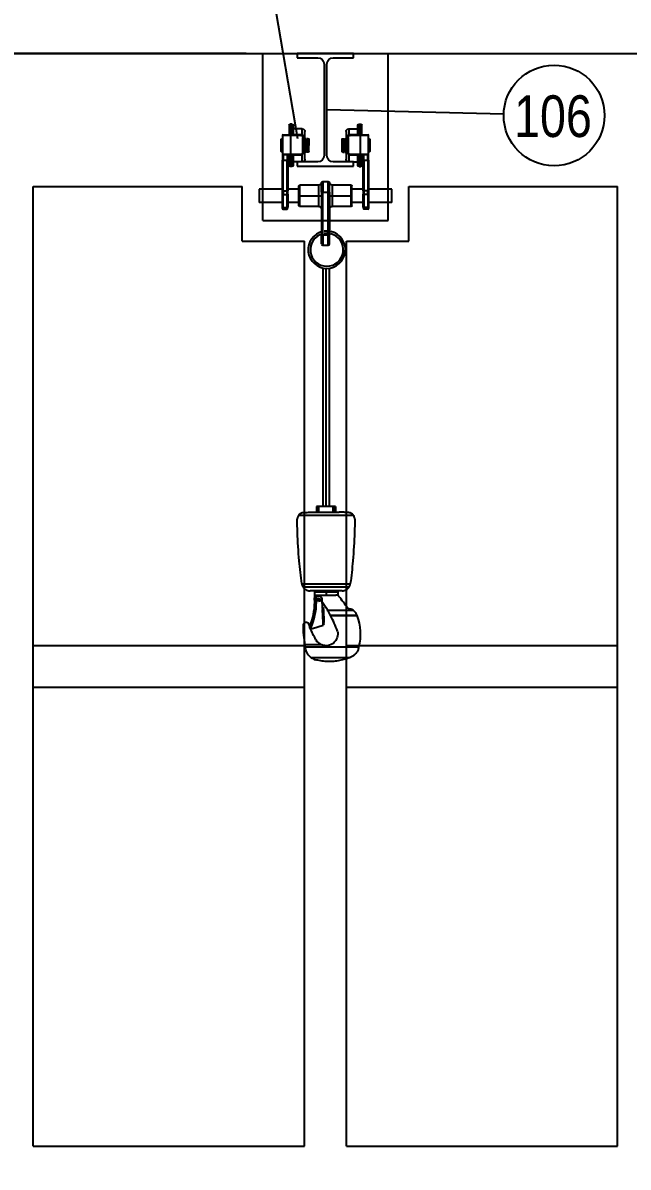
# Model space of a CAD drawing. Header units: feet. Extents: x 0 to 285115, y 0 to 9111421.
# Drawn here: x 285103.593 to 285105.043, y 9111361.059 to 9111363.802 of the extents above; entities that cross this region are included whole.
import ezdxf
from ezdxf import colors
from ezdxf.entities.mleader import LeaderData, LeaderLine
from ezdxf.enums import TextEntityAlignment as Align
from ezdxf.math import Vec2, Vec3

# ---------------------------------------------------------------- set-up
doc = ezdxf.new("R2010")
doc.units = ezdxf.units.FT
doc.header["$MEASUREMENT"] = 0
doc.layers.get('0').update_dxf_attribs({"linetype": 'CONTINUOUS'})
doc.layers.get('DEFPOINTS').update_dxf_attribs({"linetype": 'CONTINUOUS'})
for name, color, linetype in [('02', 7, 'CONTINUOUS'), ('H-SA-DIM', 1, 'CONTINUOUS'), ('H-SA-ESTRUTURA (CORTE)', 5, 'CONTINUOUS'), ('H-SA-TEXTO', 2, 'CONTINUOUS'), ('INDIC', 2, 'CONTINUOUS'), ('Left View-EGC-Monovias', 1, 'CONTINUOUS')]:
    doc.layers.add(name, color=color, linetype=linetype)
doc.styles.add('EGC_Arial_2.0mm', font='arial.ttf', dxfattribs={"width": 0.8, "height": 2})
doc.styles.get("Standard").update_dxf_attribs({"font": 'arial.ttf'})
doc.dimstyles.new('Copy of EGC_2.0mm', dxfattribs={"dimtxt": 0.1, "dimasz": 0.04, "dimexe": 0.04, "dimexo": 0.04, "dimgap": 0.04, "dimtad": 1, "dimzin": 1, "dimdsep": 46, "dimtxsty": 'Standard', "dimblk": 'ARCHTICK', "dimcen": 0, "dimclrd": 1, "dimclre": 1, "dimclrt": 2, "dimazin": 0, "dimtfac": 1, "dimtix": 1, "dimtmove": 1, "dimatfit": 3, "dimldrblk": 'NONE', "dimfxl": 0.002, "dimtolj": 1, "dimtzin": 0, "dimlwd": -1, "dimarcsym": 0})

# ---------------------------------------------------------------- blocks, each defined once
blk = doc.blocks.new('_ArchTick')
at = {"color": 0, "linetype": 'ByBlock', "const_width": 0.15}
blk.add_lwpolyline([(-0.5, -0.5), (0.5, 0.5)], dxfattribs=at)
blk = doc.blocks.new('*D1175')
at = {"layer": 'DEFPOINTS', "color": 0, "transparency": 16777216}
for p in [(285103.2244, 9111363.7282), (285104.1676, 9111363.7282), (285103.4176, 9111357.7093)]:
    blk.add_point(p, dxfattribs=at)
at = {"layer": 'H-SA-DIM', "color": 1, "lineweight": -2, "transparency": 16777216}
for p, q in [((285104.1276, 9111363.7282), (285103.1844, 9111363.7282)), ((285103.3776, 9111357.7093), (285103.1844, 9111357.7093))]:
    blk.add_line(p, q, dxfattribs=at)
at = {"layer": 'H-SA-DIM', "color": 1, "transparency": 16777216}
blk.add_line((285103.2244, 9111357.7093), (285103.2244, 9111363.7282), dxfattribs=at)
at = {"layer": 'H-SA-DIM', "color": 1, "transparency": 16777216, "xscale": 0.04, "yscale": 0.04, "zscale": 0.04}
for p, rotation in [((285103.2244, 9111363.7282), 90), ((285103.2244, 9111357.7093), 270)]:
    blk.add_blockref('_ArchTick', p, dxfattribs=dict(at, rotation=rotation))
at = {"layer": 'H-SA-DIM', "color": 2, "transparency": 16777216, "insert": (285103.1333, 9111360.7188), "char_height": 0.1, "attachment_point": 5, "rotation": 90}
blk.add_mtext('\\A1;6.00', dxfattribs=at)
blk = doc.blocks.new('_None')
blk = doc.blocks.new('*U1245')
at = {"layer": 'Left View-EGC-Monovias', "color": 0, "linetype": 'ByBlock', "lineweight": -2}
for p, q in [((0, 66530.8, 864900), (0, 66665.8, 864900)), ((0, 66665.8, 864900), (0, 66665.8, 864889.8)), ((0, 66665.8, 864889.8), (0, 66616.6, 864889.8)), ((0, 66616.6, 864640.2), (0, 66665.8, 864640.2)), ((0, 66665.8, 864640.2), (0, 66665.8, 864630)), ((0, 66665.8, 864630), (0, 66530.8, 864630)), ((0, 66601.6, 864874.8), (0, 66601.6, 864655.2)), ((0, 66595, 864655.2), (0, 66595, 864874.8)), ((0, 66580, 864889.8), (0, 66530.8, 864889.8)), ((0, 66530.8, 864640.2), (0, 66580, 864640.2)), ((0, 66530.8, 864889.8), (0, 66530.8, 864900)), ((0, 66530.8, 864630), (0, 66530.8, 864640.2))]:
    blk.add_line(p, q, dxfattribs=at)
at = {"layer": 'Left View-EGC-Monovias', "color": 0, "linetype": 'ByBlock', "lineweight": -2, "extrusion": (1, 0, 0)}
for centre, start, end in [((66616.6, 864874.8), 90, 180), ((66616.6, 864655.2), 180, 270), ((66580, 864874.8), 0, 90), ((66580, 864655.2), 270, 0)]:
    blk.add_arc(centre, 15, start, end, dxfattribs=at)

msp = doc.modelspace()

# ---------------------------------------------------------------- linework, layer by layer
at = {"layer": '02', "color": 1}
for p, q in [((285104.1676, 9111363.3282), (285104.1676, 9111363.7282)), ((285104.4676, 9111363.3282), (285104.4676, 9111363.7282)), ((285103.6176, 9111363.4093), (285104.1176, 9111363.4093)), ((285103.6176, 9111362.3093), (285103.6176, 9111363.4093)), ((285104.1176, 9111363.2782), (285104.1176, 9111363.4093)), ((285104.5176, 9111363.2782), (285104.5176, 9111363.4093)), ((285104.5176, 9111363.4093), (285105.0176, 9111363.4093)), ((285105.0176, 9111362.3093), (285105.0176, 9111363.4093)), ((285104.1676, 9111363.3282), (285104.4676, 9111363.3282)), ((285104.1176, 9111363.2782), (285104.2676, 9111363.2782)), ((285104.2676, 9111361.9093), (285104.2676, 9111363.2782)), ((285104.3676, 9111363.2782), (285104.5176, 9111363.2782)), ((285104.3676, 9111361.9093), (285104.3676, 9111363.2782)), ((285103.6176, 9111361.1093), (285103.6176, 9111362.6093)), ((285104.2676, 9111361.1093), (285104.2676, 9111362.6093)), ((285104.2676, 9111361.1093), (285104.2676, 9111362.6093)), ((285104.3676, 9111361.1093), (285104.3676, 9111362.6093)), ((285104.3676, 9111361.1093), (285104.3676, 9111362.6093)), ((285105.0176, 9111361.1093), (285105.0176, 9111362.6093)), ((285103.6176, 9111362.3093), (285104.2676, 9111362.3093)), ((285103.6176, 9111362.3093), (285104.2676, 9111362.3093)), ((285104.3676, 9111362.3093), (285105.0176, 9111362.3093)), ((285104.3676, 9111362.3093), (285105.0176, 9111362.3093)), ((285103.6176, 9111362.2093), (285104.2676, 9111362.2093)), ((285103.6176, 9111361.1093), (285103.6176, 9111362.2093)), ((285104.3676, 9111362.2093), (285105.0176, 9111362.2093)), ((285105.0176, 9111361.1093), (285105.0176, 9111362.2093)), ((285103.6176, 9111361.1093), (285104.2676, 9111361.1093)), ((285103.6176, 9111361.1093), (285104.2676, 9111361.1093)), ((285104.3676, 9111361.1093), (285105.0176, 9111361.1093)), ((285104.3676, 9111361.1093), (285105.0176, 9111361.1093))]:
    msp.add_line(p, q, dxfattribs=at)
at = {"layer": 'H-SA-ESTRUTURA (CORTE)'}
msp.add_line((285102.5676, 9111363.7282), (285106.0676, 9111363.7282), dxfattribs=at)
at = {"layer": 'INDIC', "color": 1, "linetype": 'Continuous'}
msp.add_line((285104.7445, 9111363.5826), (285104.3209, 9111363.5932), dxfattribs=at)
msp.add_circle((285104.8652, 9111363.5796), 0.1207, dxfattribs=at)
at = {"layer": 'Left View-EGC-Monovias', "extrusion": (2.44929e-16, 1, 0)}
for p, q in [((285104.3954, 9111363.5333), (285104.3954, 9111363.5561)), ((285104.398, 9111363.5587), (285104.398, 9111363.5333)), ((285104.398, 9111363.5587), (285104.4024, 9111363.5587)), ((285104.4024, 9111363.5333), (285104.4024, 9111363.5587)), ((285104.4049, 9111363.5333), (285104.4049, 9111363.5561)), ((285104.2652, 9111363.5269), (285104.2652, 9111363.492)), ((285104.2684, 9111363.5079), (285104.2684, 9111363.541)), ((285104.2703, 9111363.5237), (285104.2684, 9111363.5237)), ((285104.2703, 9111363.5079), (285104.2703, 9111363.5237)), ((285104.2703, 9111363.5222), (285104.2723, 9111363.5222)), ((285104.2723, 9111363.5237), (285104.2723, 9111363.5079)), ((285104.2763, 9111363.5237), (285104.2723, 9111363.5237)), ((285104.2763, 9111363.5079), (285104.2763, 9111363.5237)), ((285104.2779, 9111363.5222), (285104.2779, 9111363.5079)), ((285104.3573, 9111363.5079), (285104.3573, 9111363.5222)), ((285104.3589, 9111363.5237), (285104.3589, 9111363.5079)), ((285104.3589, 9111363.5237), (285104.3629, 9111363.5237)), ((285104.3629, 9111363.5079), (285104.3629, 9111363.5237)), ((285104.3649, 9111363.5222), (285104.3629, 9111363.5222)), ((285104.3649, 9111363.5237), (285104.3649, 9111363.5079)), ((285104.3649, 9111363.5237), (285104.3668, 9111363.5237)), ((285104.3668, 9111363.541), (285104.3668, 9111363.5079)), ((285104.3716, 9111363.5269), (285104.37, 9111363.5269)), ((285104.37, 9111363.492), (285104.37, 9111363.5269)), ((285104.3716, 9111363.5269), (285104.3716, 9111363.492)), ((285104.3732, 9111363.5474), (285104.3732, 9111363.5324)), ((285104.3732, 9111363.5474), (285104.3954, 9111363.5474)), ((285104.3764, 9111363.5333), (285104.3764, 9111363.5317)), ((285104.4018, 9111363.5333), (285104.3764, 9111363.5333)), ((285104.4018, 9111363.5317), (285104.3764, 9111363.5317)), ((285104.4018, 9111363.5333), (285104.4192, 9111363.5333)), ((285104.4018, 9111363.5317), (285104.4018, 9111363.5333)), ((285104.4208, 9111363.5317), (285104.4018, 9111363.5317)), ((285104.4018, 9111363.4872), (285104.4018, 9111363.5317)), ((285104.4208, 9111363.4872), (285104.4208, 9111363.5317)), ((285104.4224, 9111363.5079), (285104.4224, 9111363.5236)), ((285104.2113, 9111363.4945), (285104.2113, 9111363.5079)), ((285104.2128, 9111363.5079), (285104.2113, 9111363.5079)), ((285104.2128, 9111363.5079), (285104.2128, 9111363.4922)), ((285104.2144, 9111363.5079), (285104.2128, 9111363.5079)), ((285104.2652, 9111363.5079), (285104.2684, 9111363.5079)), ((285104.2703, 9111363.5079), (285104.2684, 9111363.5079)), ((285104.2684, 9111363.4747), (285104.2684, 9111363.5079)), ((285104.2703, 9111363.492), (285104.2703, 9111363.5079)), ((285104.2703, 9111363.5079), (285104.2723, 9111363.5079)), ((285104.2723, 9111363.5079), (285104.2723, 9111363.492)), ((285104.2763, 9111363.5079), (285104.2723, 9111363.5079)), ((285104.2763, 9111363.5079), (285104.2779, 9111363.5079)), ((285104.2763, 9111363.492), (285104.2763, 9111363.5079)), ((285104.2779, 9111363.4936), (285104.2779, 9111363.5079)), ((285104.3573, 9111363.4936), (285104.3573, 9111363.5079)), ((285104.3589, 9111363.5079), (285104.3573, 9111363.5079)), ((285104.3589, 9111363.5079), (285104.3589, 9111363.492)), ((285104.3629, 9111363.5079), (285104.3589, 9111363.5079)), ((285104.3629, 9111363.492), (285104.3629, 9111363.5079)), ((285104.3629, 9111363.5079), (285104.3649, 9111363.5079)), ((285104.3649, 9111363.5079), (285104.3649, 9111363.492)), ((285104.3668, 9111363.5079), (285104.3649, 9111363.5079)), ((285104.3668, 9111363.5079), (285104.37, 9111363.5079)), ((285104.3668, 9111363.5079), (285104.3668, 9111363.4747)), ((285104.4224, 9111363.5079), (285104.4208, 9111363.5079)), ((285104.424, 9111363.5079), (285104.4224, 9111363.5079)), ((285104.4224, 9111363.4922), (285104.4224, 9111363.5079)), ((285104.424, 9111363.5212), (285104.424, 9111363.5079)), ((285104.424, 9111363.5079), (285104.424, 9111363.4945)), ((285104.2144, 9111363.4872), (285104.2335, 9111363.4872)), ((285104.2144, 9111363.4872), (285104.2144, 9111363.4729)), ((285104.2144, 9111363.3988), (285104.2144, 9111363.4729)), ((285104.216, 9111363.4729), (285104.2144, 9111363.4729)), ((285104.2335, 9111363.4856), (285104.216, 9111363.4856)), ((285104.216, 9111363.4856), (285104.216, 9111363.4729)), ((285104.216, 9111363.3988), (285104.216, 9111363.4729)), ((285104.216, 9111363.4729), (285104.2255, 9111363.4729)), ((285104.2255, 9111363.4856), (285104.2255, 9111363.4729)), ((285104.2255, 9111363.3988), (285104.2255, 9111363.4729)), ((285104.2271, 9111363.4729), (285104.2255, 9111363.4729)), ((285104.2271, 9111363.4856), (285104.2271, 9111363.4729)), ((285104.2271, 9111363.4729), (285104.2271, 9111363.3988)), ((285104.2303, 9111363.4856), (285104.2303, 9111363.4596)), ((285104.2329, 9111363.4856), (285104.2329, 9111363.4571)), ((285104.2335, 9111363.4872), (285104.2589, 9111363.4872)), ((285104.2335, 9111363.4872), (285104.2335, 9111363.4856)), ((285104.2335, 9111363.4856), (285104.2589, 9111363.4856)), ((285104.2373, 9111363.4571), (285104.2373, 9111363.4856)), ((285104.2398, 9111363.4856), (285104.2398, 9111363.4596)), ((285104.2501, 9111363.4684), (285104.2398, 9111363.4684)), ((285104.2589, 9111363.4856), (285104.2589, 9111363.4872)), ((285104.2621, 9111363.4684), (285104.2621, 9111363.4865)), ((285104.2636, 9111363.492), (285104.2652, 9111363.492)), ((285104.2703, 9111363.492), (285104.2684, 9111363.492)), ((285104.2703, 9111363.4936), (285104.2723, 9111363.4936)), ((285104.2763, 9111363.492), (285104.2723, 9111363.492)), ((285104.3589, 9111363.492), (285104.3629, 9111363.492)), ((285104.3649, 9111363.4936), (285104.3629, 9111363.4936)), ((285104.3649, 9111363.492), (285104.3668, 9111363.492)), ((285104.37, 9111363.492), (285104.3716, 9111363.492)), ((285104.3732, 9111363.4865), (285104.3732, 9111363.4684)), ((285104.3764, 9111363.4872), (285104.3764, 9111363.4856)), ((285104.3764, 9111363.4872), (285104.4018, 9111363.4872)), ((285104.3764, 9111363.4856), (285104.4018, 9111363.4856)), ((285104.3851, 9111363.4684), (285104.3954, 9111363.4684)), ((285104.3954, 9111363.4596), (285104.3954, 9111363.4856)), ((285104.398, 9111363.4856), (285104.398, 9111363.4571)), ((285104.4018, 9111363.4872), (285104.4208, 9111363.4872)), ((285104.4018, 9111363.4856), (285104.4018, 9111363.4872)), ((285104.4192, 9111363.4856), (285104.4018, 9111363.4856)), ((285104.4024, 9111363.4571), (285104.4024, 9111363.4856)), ((285104.4049, 9111363.4596), (285104.4049, 9111363.4856)), ((285104.4081, 9111363.4729), (285104.4081, 9111363.4856)), ((285104.4097, 9111363.4729), (285104.4081, 9111363.4729)), ((285104.4081, 9111363.3988), (285104.4081, 9111363.4729)), ((285104.4097, 9111363.4729), (285104.4097, 9111363.4856)), ((285104.4097, 9111363.4729), (285104.4097, 9111363.3988)), ((285104.4097, 9111363.4729), (285104.4192, 9111363.4729)), ((285104.4192, 9111363.4729), (285104.4192, 9111363.4856)), ((285104.4208, 9111363.4729), (285104.4192, 9111363.4729)), ((285104.4192, 9111363.4729), (285104.4192, 9111363.3988)), ((285104.4208, 9111363.4729), (285104.4208, 9111363.4872)), ((285104.4208, 9111363.4729), (285104.4208, 9111363.3988)), ((285104.2373, 9111363.4571), (285104.2329, 9111363.4571)), ((285104.398, 9111363.4571), (285104.4024, 9111363.4571)), ((285104.2557, 9111363.4126), (285104.2557, 9111363.3872)), ((285104.3017, 9111363.4126), (285104.2557, 9111363.4126)), ((285104.3017, 9111363.3872), (285104.3017, 9111363.4126)), ((285104.3081, 9111363.3956), (285104.3081, 9111363.4178)), ((285104.3113, 9111363.421), (285104.3113, 9111363.3956)), ((285104.324, 9111363.421), (285104.3113, 9111363.421)), ((285104.324, 9111363.3956), (285104.324, 9111363.421)), ((285104.3271, 9111363.3956), (285104.3271, 9111363.4178)), ((285104.3335, 9111363.4126), (285104.3335, 9111363.3872)), ((285104.3795, 9111363.4126), (285104.3335, 9111363.4126)), ((285104.3795, 9111363.3872), (285104.3795, 9111363.4126)), ((285104.1589, 9111363.4031), (285104.1589, 9111363.3713)), ((285104.2144, 9111363.4031), (285104.1589, 9111363.4031)), ((285104.2144, 9111363.391), (285104.2144, 9111363.3988)), ((285104.2144, 9111363.3988), (285104.216, 9111363.3988)), ((285104.2144, 9111363.3603), (285104.2144, 9111363.391)), ((285104.216, 9111363.3988), (285104.216, 9111363.3899)), ((285104.216, 9111363.3988), (285104.2255, 9111363.3988)), ((285104.216, 9111363.3592), (285104.216, 9111363.3899)), ((285104.216, 9111363.3899), (285104.2255, 9111363.3899)), ((285104.2255, 9111363.3899), (285104.2255, 9111363.3988)), ((285104.2255, 9111363.3988), (285104.2271, 9111363.3988)), ((285104.2255, 9111363.3592), (285104.2255, 9111363.3899)), ((285104.2541, 9111363.4031), (285104.2271, 9111363.4031)), ((285104.2271, 9111363.391), (285104.2271, 9111363.3988)), ((285104.2271, 9111363.391), (285104.2271, 9111363.3603)), ((285104.2541, 9111363.3872), (285104.2541, 9111363.411)), ((285104.2541, 9111363.3872), (285104.2557, 9111363.3872)), ((285104.2541, 9111363.3634), (285104.2541, 9111363.3872)), ((285104.2557, 9111363.3872), (285104.3017, 9111363.3872)), ((285104.2557, 9111363.3872), (285104.2557, 9111363.3618)), ((285104.3017, 9111363.3872), (285104.3081, 9111363.3872)), ((285104.3017, 9111363.3618), (285104.3017, 9111363.3872)), ((285104.3081, 9111363.3956), (285104.3081, 9111363.294)), ((285104.3113, 9111363.3956), (285104.3081, 9111363.3956)), ((285104.3113, 9111363.294), (285104.3113, 9111363.3956)), ((285104.3113, 9111363.3956), (285104.324, 9111363.3956)), ((285104.324, 9111363.294), (285104.324, 9111363.3956)), ((285104.3271, 9111363.3956), (285104.324, 9111363.3956)), ((285104.3271, 9111363.3956), (285104.3271, 9111363.294)), ((285104.3271, 9111363.3872), (285104.3335, 9111363.3872)), ((285104.3335, 9111363.3872), (285104.3335, 9111363.3618)), ((285104.3335, 9111363.3872), (285104.3795, 9111363.3872)), ((285104.3795, 9111363.3618), (285104.3795, 9111363.3872)), ((285104.3795, 9111363.3872), (285104.3811, 9111363.3872)), ((285104.3811, 9111363.3872), (285104.3811, 9111363.411)), ((285104.4081, 9111363.4031), (285104.3811, 9111363.4031)), ((285104.3811, 9111363.3634), (285104.3811, 9111363.3872)), ((285104.4081, 9111363.3988), (285104.4097, 9111363.3988)), ((285104.4081, 9111363.3988), (285104.4081, 9111363.391)), ((285104.4081, 9111363.3603), (285104.4081, 9111363.391)), ((285104.4097, 9111363.3988), (285104.4097, 9111363.3899)), ((285104.4192, 9111363.3988), (285104.4097, 9111363.3988)), ((285104.4097, 9111363.3899), (285104.4097, 9111363.3592)), ((285104.4192, 9111363.3899), (285104.4097, 9111363.3899)), ((285104.4192, 9111363.3988), (285104.4208, 9111363.3988)), ((285104.4192, 9111363.3899), (285104.4192, 9111363.3988)), ((285104.4192, 9111363.3899), (285104.4192, 9111363.3592)), ((285104.4764, 9111363.4031), (285104.4208, 9111363.4031)), ((285104.4208, 9111363.3988), (285104.4208, 9111363.391)), ((285104.4208, 9111363.391), (285104.4208, 9111363.3603)), ((285104.4764, 9111363.3713), (285104.4764, 9111363.4031)), ((285104.2144, 9111363.3713), (285104.1589, 9111363.3713)), ((285104.2144, 9111363.3571), (285104.2144, 9111363.3603)), ((285104.216, 9111363.3592), (285104.216, 9111363.3555)), ((285104.216, 9111363.3592), (285104.2255, 9111363.3592)), ((285104.2255, 9111363.3555), (285104.2255, 9111363.3592)), ((285104.2541, 9111363.3713), (285104.2271, 9111363.3713)), ((285104.2271, 9111363.3571), (285104.2271, 9111363.3603)), ((285104.3017, 9111363.3618), (285104.2557, 9111363.3618)), ((285104.3795, 9111363.3618), (285104.3335, 9111363.3618)), ((285104.4081, 9111363.3713), (285104.3811, 9111363.3713)), ((285104.4081, 9111363.3603), (285104.4081, 9111363.3571)), ((285104.4097, 9111363.3592), (285104.4097, 9111363.3555)), ((285104.4192, 9111363.3592), (285104.4097, 9111363.3592)), ((285104.4192, 9111363.3555), (285104.4192, 9111363.3592)), ((285104.4764, 9111363.3713), (285104.4208, 9111363.3713)), ((285104.4208, 9111363.3603), (285104.4208, 9111363.3571)), ((285104.216, 9111363.3555), (285104.2255, 9111363.3555)), ((285104.4192, 9111363.3555), (285104.4097, 9111363.3555)), ((285104.3081, 9111363.294), (285104.3113, 9111363.294)), ((285104.3081, 9111363.2718), (285104.3081, 9111363.294)), ((285104.3113, 9111363.294), (285104.3113, 9111363.2686)), ((285104.3113, 9111363.294), (285104.324, 9111363.294)), ((285104.324, 9111363.2686), (285104.324, 9111363.294)), ((285104.324, 9111363.294), (285104.3271, 9111363.294)), ((285104.3271, 9111363.2717), (285104.3271, 9111363.294)), ((285104.3113, 9111363.2686), (285104.324, 9111363.2686)), ((285104.3114, 9111363.2142), (285104.3114, 9111362.6427)), ((285104.3189, 9111362.6427), (285104.3189, 9111363.2133)), ((285104.3264, 9111363.2136), (285104.3264, 9111362.6427)), ((285104.3848, 9111362.6213), (285104.253, 9111362.6213)), ((285104.2879, 9111362.6291), (285104.35, 9111362.6291)), ((285104.2985, 9111362.6427), (285104.2964, 9111362.6427)), ((285104.2964, 9111362.6427), (285104.2964, 9111362.6291)), ((285104.2985, 9111362.6291), (285104.2985, 9111362.6427)), ((285104.302, 9111362.6427), (285104.2985, 9111362.6427)), ((285104.302, 9111362.6291), (285104.302, 9111362.6427)), ((285104.3359, 9111362.6427), (285104.302, 9111362.6427)), ((285104.3359, 9111362.6291), (285104.3359, 9111362.6427)), ((285104.3393, 9111362.6427), (285104.3359, 9111362.6427)), ((285104.3393, 9111362.6291), (285104.3393, 9111362.6427)), ((285104.3414, 9111362.6427), (285104.3393, 9111362.6427)), ((285104.3414, 9111362.6427), (285104.3414, 9111362.6291)), ((285104.3769, 9111362.4562), (285104.261, 9111362.4562)), ((285104.374, 9111362.4493), (285104.2639, 9111362.4493)), ((285104.3573, 9111362.4403), (285104.2805, 9111362.4403)), ((285104.2932, 9111362.4403), (285104.2909, 9111362.438)), ((285104.2909, 9111362.438), (285104.3189, 9111362.438)), ((285104.2909, 9111362.438), (285104.2909, 9111362.43)), ((285104.2909, 9111362.43), (285104.2909, 9111362.419)), ((285104.2924, 9111362.43), (285104.2909, 9111362.43)), ((285104.2924, 9111362.43), (285104.3189, 9111362.43)), ((285104.2961, 9111362.4267), (285104.2952, 9111362.4261)), ((285104.3009, 9111362.43), (285104.3009, 9111362.428)), ((285104.3189, 9111362.4403), (285104.3189, 9111362.438)), ((285104.3189, 9111362.438), (285104.3189, 9111362.43)), ((285104.3189, 9111362.438), (285104.3469, 9111362.438)), ((285104.3189, 9111362.43), (285104.3426, 9111362.43)), ((285104.3469, 9111362.43), (285104.3426, 9111362.43)), ((285104.3446, 9111362.4403), (285104.3469, 9111362.438)), ((285104.3469, 9111362.438), (285104.3469, 9111362.43)), ((285104.2917, 9111362.4135), (285104.2957, 9111362.4135)), ((285104.3009, 9111362.4147), (285104.3009, 9111362.4234)), ((285104.3106, 9111362.3998), (285104.3099, 9111362.4193)), ((285104.3103, 9111362.409), (285104.3129, 9111362.409)), ((285104.3106, 9111362.4004), (285104.3126, 9111362.4004)), ((285104.3106, 9111362.3985), (285104.3106, 9111362.3998)), ((285104.3106, 9111362.3998), (285104.3106, 9111362.3998)), ((285104.3126, 9111362.3986), (285104.3106, 9111362.3985)), ((285104.3106, 9111362.3985), (285104.3107, 9111362.3956)), ((285104.3126, 9111362.4004), (285104.3126, 9111362.3986)), ((285104.3127, 9111362.3957), (285104.3126, 9111362.3986)), ((285104.3107, 9111362.3956), (285104.3127, 9111362.3957)), ((285104.3118, 9111362.3641), (285104.3107, 9111362.3956)), ((285104.3127, 9111362.3957), (285104.3138, 9111362.3642)), ((285104.3227, 9111362.3939), (285104.3836, 9111362.3939)), ((285104.3297, 9111362.3816), (285104.3931, 9111362.3816)), ((285104.3933, 9111362.381), (285104.3299, 9111362.381)), ((285104.2806, 9111362.3517), (285104.2806, 9111362.3518)), ((285104.281, 9111362.3515), (285104.2806, 9111362.3517)), ((285104.2826, 9111362.3513), (285104.2862, 9111362.3505)), ((285104.2862, 9111362.3505), (285104.312, 9111362.3584)), ((285104.3118, 9111362.3641), (285104.3138, 9111362.3642)), ((285104.3119, 9111362.3612), (285104.3118, 9111362.3641)), ((285104.3119, 9111362.3612), (285104.3139, 9111362.3613)), ((285104.312, 9111362.3599), (285104.3119, 9111362.3612)), ((285104.312, 9111362.3599), (285104.312, 9111362.3599)), ((285104.312, 9111362.3599), (285104.312, 9111362.3584)), ((285104.314, 9111362.3594), (285104.312, 9111362.3594)), ((285104.3139, 9111362.3613), (285104.3138, 9111362.3642)), ((285104.3139, 9111362.3613), (285104.314, 9111362.3594)), ((285104.3087, 9111362.3109), (285104.2681, 9111362.3109)), ((285104.269, 9111362.306), (285104.3977, 9111362.306)), ((285104.3758, 9111362.2802), (285104.2835, 9111362.2802))]:
    msp.add_line(p, q, dxfattribs=at)
at = {"layer": 'Left View-EGC-Monovias', "extrusion": (2.22045e-16, -4.81482e-32, -1)}
for centre, radius, start, end in [((-285104.398, 9111363.5561), 0.00254, 0, 90), ((-285104.4024, 9111363.5561), 0.00254, 90, 180), ((-285104.2763, 9111363.5222), 0.00159, 90, 180), ((-285104.3589, 9111363.5222), 0.00159, 0, 90), ((-285104.3732, 9111363.541), 0.00635, 0, 90), ((-285104.3764, 9111363.5269), 0.00476, 0, 90), ((-285104.4234, 9111363.5259), 0.00254, 292.0243, 0), ((-285104.4214, 9111363.5212), 0.00254, 112.0243, 180), ((-285104.2138, 9111363.4945), 0.00254, 292.0243, 0), ((-285104.4214, 9111363.4945), 0.00254, 180, 247.9757), ((-285104.2119, 9111363.4898), 0.00254, 112.0243, 180), ((-285104.2621, 9111363.4747), 0.00635, 180, 270), ((-285104.2763, 9111363.4936), 0.00159, 180, 270), ((-285104.3589, 9111363.4936), 0.00159, 270, 0), ((-285104.3732, 9111363.4747), 0.00635, 270, 0), ((-285104.4234, 9111363.4898), 0.00254, 0, 67.9757), ((-285104.2329, 9111363.4596), 0.00254, 270, 0), ((-285104.2373, 9111363.4596), 0.00254, 180, 270), ((-285104.398, 9111363.4596), 0.00254, 270, 0), ((-285104.4024, 9111363.4596), 0.00254, 180, 270), ((-285104.2557, 9111363.411), 0.00159, 0, 90), ((-285104.3017, 9111363.419), 0.00635, 187.1902, 270), ((-285104.3335, 9111363.419), 0.00635, 270, 352.8097), ((-285104.3795, 9111363.411), 0.00159, 90, 180), ((-285104.2557, 9111363.3634), 0.00159, 270, 0), ((-285104.3017, 9111363.3555), 0.00635, 90, 168.4631), ((-285104.3335, 9111363.3555), 0.00635, 11.5369, 90), ((-285104.3795, 9111363.3634), 0.00159, 180, 270), ((-285104.0888, 9111362.2537), 0.2727, 144.2504, 149.0485), ((-285104.3806, 9111362.4115), 0.0152, 283.5358, 325.7355), ((-285104.5657, 9111362.4695), 0.3081, 338.126, 339.2969), ((-285104.5657, 9111362.4695), 0.3081, 331.6618, 337.4819), ((-285104.3189, 9111362.3371), 0.0281, 166.3139, 291.3386)]:
    msp.add_arc(centre, radius, start, end, dxfattribs=at)
at = {"layer": 'Left View-EGC-Monovias'}
for centre, radius, start, end in [((285104.3764, 9111363.5269), 0.00635, 90, 180), ((285104.4192, 9111363.5317), 0.00159, 0, 90), ((285104.216, 9111363.4872), 0.00159, 180, 270), ((285104.2589, 9111363.492), 0.00476, 270, 0), ((285104.2589, 9111363.492), 0.00635, 270, 0), ((285104.3764, 9111363.492), 0.00635, 180, 270), ((285104.3764, 9111363.492), 0.00476, 180, 270), ((285104.4192, 9111363.4872), 0.00159, 270, 0), ((285104.3113, 9111363.4178), 0.00318, 90, 180), ((285104.324, 9111363.4178), 0.00318, 0, 90), ((285104.216, 9111363.3571), 0.00159, 180, 270), ((285104.2255, 9111363.3571), 0.00159, 270, 0), ((285104.4097, 9111363.3571), 0.00159, 180, 270), ((285104.4192, 9111363.3571), 0.00159, 270, 0), ((285104.3207, 9111363.2579), 0.0446, 81.8185, 98.1815), ((285104.3207, 9111363.2579), 0.0446, 102.3254, 77.6746), ((285104.3207, 9111363.2579), 0.0394, 103.9951, 76.0049), ((285104.3207, 9111363.2579), 0.0394, 80.7219, 99.2781), ((285104.3113, 9111363.2717), 0.00317, 182.5702, 270), ((285104.324, 9111363.2717), 0.00317, 270, 0), ((285104.1417, 9111362.4135), 0.154, 0, 4.6883), ((285104.3009, 9111362.419), 0.009, 1.9995, 121.9966), ((285104.143, 9111362.2497), 0.2722, 34.2645, 41.4904), ((285104.1417, 9111362.4135), 0.15, 336.9464, 0), ((285104.1417, 9111362.4135), 0.154, 336.1919, 0), ((285104.3009, 9111362.419), 0.01, 180, 202.5889), ((285104.1417, 9111362.4135), 0.15, 0, 3.8965), ((285104.3009, 9111362.419), 0.00436, 90, 270), ((285104.3009, 9111362.419), 0.00436, 270, 90), ((285104.0888, 9111362.2537), 0.2727, 19.2855, 27.8453), ((285104.3718, 9111362.3753), 0.022, 57.6386, 76.4641), ((285104.2849, 9111362.337), 0.117, 22.0903, 22.3676), ((285104.2849, 9111362.337), 0.117, 344.6348, 22.0903), ((285104.2709, 9111362.358), 0.007, 21.5256, 180.0141), ((285104.534, 9111362.358), 0.2701, 180.0022, 190.0483), ((285104.1417, 9111362.4135), 0.15, 335.9001, 336.9464), ((285104.3189, 9111362.3371), 0.0281, 209.4566, 248.6614)]:
    msp.add_arc(centre, radius, start, end, dxfattribs=at)
for centre, major_axis, ratio, start_param, end_param in [((285104.216, 9111363.391), (0.00159, 0), 0.707107, 3.141593, 4.712389), ((285104.2255, 9111363.391), (0.00159, 0), 0.707107, 4.712389, 6.283185), ((285104.4097, 9111363.391), (0.00159, 0), 0.707107, 3.141593, 4.712389), ((285104.4192, 9111363.391), (0.00159, 0), 0.707107, 4.712389, 6.283185), ((285104.2663, 9111362.6119), (-0.0163, -0.0001), 0.989603, -0.00392, 0.003924), ((285104.5343, 9111362.358), (0.2704, 0), 0.999366, 3.316859, 3.335257), ((285104.3264, 9111362.4059), (-0.1233, 0.0556), 0.995933, 2.366778, 2.373463)]:
    msp.add_ellipse(centre, major_axis=major_axis, ratio=ratio, start_param=start_param, end_param=end_param, dxfattribs=at)
at = {"layer": 'Left View-EGC-Monovias', "extrusion": (2.22045e-16, -5.43852e-32, -1)}
for centre, start_param, end_param in [((285104.216, 9111363.3603), 4.712389, 6.283185), ((285104.2255, 9111363.3603), 3.141593, 4.712389), ((285104.4097, 9111363.3603), 4.712389, 6.283185), ((285104.4192, 9111363.3603), 3.141593, 4.712389)]:
    msp.add_ellipse(centre, major_axis=(-0.00159, 0), ratio=0.707107, start_param=start_param, end_param=end_param, dxfattribs=at)
at = {"layer": 'Left View-EGC-Monovias', "extrusion": (2.22045e-16, -3.69779e-32, -1)}
msp.add_ellipse((285104.2805, 9111362.4603), major_axis=(-0.0041, 0.0196), ratio=0.999878, start_param=4.712146, end_param=4.788674, dxfattribs=at)
at = {"layer": 'Left View-EGC-Monovias', "extrusion": (2.22045e-16, -5.54668e-32, -1)}
msp.add_ellipse((285104.3573, 9111362.4603), major_axis=(0.0041, 0.0196), ratio=0.999878, start_param=1.494511, end_param=1.57104, dxfattribs=at)
at = {"layer": 'Left View-EGC-Monovias'}
for points, knots in [([(285104.308, 9111363.4182), (285104.3081, 9111363.4185), (285104.3082, 9111363.4189), (285104.3085, 9111363.4195), (285104.3087, 9111363.4198), (285104.3092, 9111363.4203), (285104.3095, 9111363.4205), (285104.3101, 9111363.4208), (285104.3104, 9111363.4209), (285104.3109, 9111363.4209), (285104.3111, 9111363.421), (285104.3112, 9111363.421)], [0, 0, 0, 0, 1.029012, 1.029012, 2.061167, 2.061167, 3.093208, 3.093208, 4.125254, 4.125254, 4.570112, 4.570112, 4.570112, 4.570112]), ([(285104.308, 9111363.4182), (285104.308, 9111363.4182), (285104.3081, 9111363.4182), (285104.3081, 9111363.4181), (285104.3081, 9111363.4181), (285104.3081, 9111363.4181), (285104.3081, 9111363.4181), (285104.3081, 9111363.418), (285104.3081, 9111363.418), (285104.3081, 9111363.4179), (285104.3081, 9111363.4179), (285104.3081, 9111363.4178), (285104.3081, 9111363.4178)], [0.5, 0.5, 0.5, 0.5, 0.625, 0.625, 0.625, 0.75, 0.75, 0.75, 0.875, 0.875, 0.875, 1, 1, 1, 1]), ([(285104.3113, 9111363.421), (285104.3113, 9111363.421), (285104.3113, 9111363.421), (285104.3113, 9111363.421), (285104.3113, 9111363.421), (285104.3112, 9111363.421), (285104.3112, 9111363.421), (285104.3112, 9111363.421), (285104.3112, 9111363.421), (285104.3112, 9111363.421), (285104.3112, 9111363.421), (285104.3112, 9111363.421), (285104.3112, 9111363.421)], [0, 0, 0, 0, 0.002154782, 0.002154782, 0.002154782, 0.004309565, 0.004309565, 0.004309565, 0.006464347, 0.006464347, 0.006464347, 0.00861913, 0.00861913, 0.00861913, 0.00861913]), ([(285104.324, 9111363.421), (285104.324, 9111363.421), (285104.324, 9111363.421), (285104.324, 9111363.421), (285104.324, 9111363.421), (285104.324, 9111363.421), (285104.324, 9111363.421), (285104.324, 9111363.421), (285104.324, 9111363.421), (285104.324, 9111363.421), (285104.324, 9111363.421), (285104.324, 9111363.421), (285104.324, 9111363.421)], [0.008619129, 0.008619129, 0.008619129, 0.008619129, 0.010773912, 0.010773912, 0.010773912, 0.012928694, 0.012928694, 0.012928694, 0.015083476, 0.015083476, 0.015083476, 0.017238259, 0.017238259, 0.017238259, 0.017238259]), ([(285104.324, 9111363.421), (285104.3243, 9111363.421), (285104.3245, 9111363.4209), (285104.3251, 9111363.4208), (285104.3254, 9111363.4207), (285104.3265, 9111363.42), (285104.3271, 9111363.4191), (285104.3272, 9111363.4182)], [0, 0, 0, 0, 0.707425, 0.707425, 1.719874, 1.719874, 4.486988, 4.486988, 4.486988, 4.486988]), ([(285104.3271, 9111363.4178), (285104.3271, 9111363.4178), (285104.3272, 9111363.4179), (285104.3272, 9111363.4179), (285104.3272, 9111363.418), (285104.3272, 9111363.418), (285104.3272, 9111363.4181), (285104.3272, 9111363.4181), (285104.3272, 9111363.4181), (285104.3272, 9111363.4181), (285104.3272, 9111363.4182), (285104.3272, 9111363.4182), (285104.3272, 9111363.4182)], [0, 0, 0, 0, 0.125, 0.125, 0.125, 0.25, 0.25, 0.25, 0.375, 0.375, 0.375, 0.5, 0.5, 0.5, 0.5]), ([(285104.3081, 9111363.356), (285104.3081, 9111363.3561), (285104.3081, 9111363.3562), (285104.3081, 9111363.3563), (285104.3081, 9111363.3564), (285104.308, 9111363.3565), (285104.308, 9111363.3566), (285104.308, 9111363.3566), (285104.308, 9111363.3567), (285104.308, 9111363.3567), (285104.308, 9111363.3567), (285104.308, 9111363.3567), (285104.308, 9111363.3567), (285104.308, 9111363.3567), (285104.308, 9111363.3567), (285104.308, 9111363.3567), (285104.308, 9111363.3567), (285104.308, 9111363.3567), (285104.308, 9111363.3567)], [0, 0, 0, 0, 0.125, 0.125, 0.125, 0.25, 0.25, 0.25, 0.375, 0.375, 0.375, 0.4375, 0.4375, 0.4375, 0.46875, 0.46875, 0.46875, 0.4999539, 0.4999539, 0.4999539, 0.4999539]), ([(285104.3081, 9111363.356), (285104.3081, 9111363.3563), (285104.3081, 9111363.3564), (285104.308, 9111363.3565), (285104.308, 9111363.3566), (285104.308, 9111363.3566), (285104.308, 9111363.3566), (285104.308, 9111363.3566), (285104.308, 9111363.3566), (285104.308, 9111363.3566), (285104.308, 9111363.3566), (285104.308, 9111363.3566), (285104.308, 9111363.3566), (285104.308, 9111363.3566)], [0, 0, 0, 0, 3.637722, 3.637722, 4.705262, 4.705262, 5.236723, 5.236723, 5.501059, 5.501059, 5.63251, 5.63251, 5.650701, 5.650701, 5.650701, 5.650701]), ([(285104.3273, 9111363.3567), (285104.3273, 9111363.3567), (285104.3273, 9111363.3567), (285104.3273, 9111363.3567), (285104.3273, 9111363.3567), (285104.3273, 9111363.3567), (285104.3273, 9111363.3567), (285104.3272, 9111363.3567), (285104.3272, 9111363.3566), (285104.3272, 9111363.3566), (285104.3272, 9111363.3565), (285104.3272, 9111363.3564), (285104.3272, 9111363.3563), (285104.3272, 9111363.3563), (285104.3272, 9111363.3562), (285104.3272, 9111363.3562), (285104.3272, 9111363.3561), (285104.3271, 9111363.3561), (285104.3271, 9111363.356)], [0.4999539, 0.4999539, 0.4999539, 0.4999539, 0.5, 0.5, 0.5, 0.625, 0.625, 0.625, 0.75, 0.75, 0.75, 0.875, 0.875, 0.875, 0.9375, 0.9375, 0.9375, 1, 1, 1, 1]), ([(285104.3272, 9111363.3566), (285104.3272, 9111363.3566), (285104.3272, 9111363.3566), (285104.3272, 9111363.3566), (285104.3272, 9111363.3566), (285104.3272, 9111363.3566), (285104.3272, 9111363.3566), (285104.3272, 9111363.3565), (285104.3272, 9111363.3565), (285104.3272, 9111363.3563), (285104.3271, 9111363.3561), (285104.3271, 9111363.356)], [2.116601, 2.116601, 2.116601, 2.116601, 2.154508, 2.154508, 2.429863, 2.429863, 3.255987, 3.255987, 5.736493, 5.736493, 7.769118, 7.769118, 7.769118, 7.769118]), ([(285104.3272, 9111363.3566), (285104.3272, 9111363.3566), (285104.3272, 9111363.3566), (285104.3272, 9111363.3565), (285104.3272, 9111363.3565), (285104.3272, 9111363.3563), (285104.3271, 9111363.3562), (285104.3271, 9111363.356)], [0.593687, 0.593687, 0.593687, 0.593687, 1.200821, 1.200821, 3.25947, 3.25947, 5.930465, 5.930465, 5.930465, 5.930465]), ([(285104.3273, 9111363.3567), (285104.3273, 9111363.3567), (285104.3273, 9111363.3567), (285104.3272, 9111363.3566), (285104.3272, 9111363.3566), (285104.3272, 9111363.3566), (285104.3272, 9111363.3566), (285104.3272, 9111363.3566), (285104.3272, 9111363.3566), (285104.3272, 9111363.3566), (285104.3272, 9111363.3566), (285104.3272, 9111363.3566)], [0, 0, 0, 0, 0.1270836, 0.1270836, 0.150894, 0.150894, 0.1598343, 0.1598343, 0.1661906, 0.1661906, 0.16734, 0.16734, 0.16734, 0.16734]), ([(285104.253, 9111362.6213), (285104.2529, 9111362.6212), (285104.2528, 9111362.621), (285104.2521, 9111362.62), (285104.2516, 9111362.619), (285104.2508, 9111362.6171), (285104.2504, 9111362.616), (285104.25, 9111362.614), (285104.2499, 9111362.6129), (285104.2499, 9111362.6119)], [-7.2617652, -7.2617652, -7.2617652, -7.2617652, -7.2089235, -7.2089235, -6.9048854, -6.9048854, -6.6008472, -6.6008472, -6.2968091, -6.2968091, -6.2968091, -6.2968091]), ([(285104.2649, 9111362.6279), (285104.2642, 9111362.6278), (285104.2635, 9111362.6277), (285104.2618, 9111362.6274), (285104.2608, 9111362.6271), (285104.2589, 9111362.6263), (285104.258, 9111362.6258), (285104.2563, 9111362.6247), (285104.2554, 9111362.624), (285104.2541, 9111362.6227), (285104.2535, 9111362.622), (285104.253, 9111362.6213)], [-7.684318, -7.684318, -7.684318, -7.684318, -7.47178, -7.47178, -7.148973, -7.148973, -6.826166, -6.826166, -6.50336, -6.50336, -6.247553, -6.247553, -6.247553, -6.247553]), ([(285104.2649, 9111362.6279), (285104.2687, 9111362.6281), (285104.2728, 9111362.6284), (285104.2824, 9111362.6289), (285104.2857, 9111362.629), (285104.2874, 9111362.6291), (285104.2876, 9111362.6291), (285104.2878, 9111362.6291), (285104.2878, 9111362.6291), (285104.2878, 9111362.6291), (285104.2879, 9111362.6291), (285104.2879, 9111362.6291), (285104.2879, 9111362.6291), (285104.2879, 9111362.6291)], [-3.599431, -3.599431, -3.599431, -3.599431, -2.428384, -2.428384, -0.622467, -0.622467, -0.257052, -0.257052, -0.107444, -0.107444, -0.048869, -0.048869, 0, 0, 0, 0]), ([(285104.373, 9111362.6279), (285104.3691, 9111362.6281), (285104.365, 9111362.6284), (285104.3554, 9111362.6289), (285104.3521, 9111362.629), (285104.3505, 9111362.6291), (285104.3503, 9111362.6291), (285104.3501, 9111362.6291), (285104.35, 9111362.6291), (285104.35, 9111362.6291), (285104.35, 9111362.6291), (285104.35, 9111362.6291), (285104.35, 9111362.6291), (285104.35, 9111362.6291)], [0, 0, 0, 0, 0.1778527, 0.1778527, 0.452013, 0.452013, 0.5074314, 0.5074314, 0.5301194, 0.5301194, 0.5390041, 0.5390041, 0.5464192, 0.5464192, 0.5464192, 0.5464192]), ([(285104.3848, 9111362.6213), (285104.3843, 9111362.622), (285104.3837, 9111362.6227), (285104.3824, 9111362.624), (285104.3816, 9111362.6247), (285104.3798, 9111362.6258), (285104.3789, 9111362.6263), (285104.377, 9111362.6271), (285104.376, 9111362.6274), (285104.3744, 9111362.6277), (285104.3737, 9111362.6278), (285104.373, 9111362.6279)], [-6.027015, -6.027015, -6.027015, -6.027015, -5.771209, -5.771209, -5.448402, -5.448402, -5.125596, -5.125596, -4.802789, -4.802789, -4.590252, -4.590252, -4.590252, -4.590252]), ([(285104.3879, 9111362.6118), (285104.3879, 9111362.6118), (285104.3879, 9111362.6119), (285104.3879, 9111362.6129), (285104.3878, 9111362.614), (285104.3874, 9111362.616), (285104.3871, 9111362.6171), (285104.3863, 9111362.619), (285104.3858, 9111362.62), (285104.3851, 9111362.621), (285104.3849, 9111362.6212), (285104.3848, 9111362.6213)], [-3.384323, -3.384323, -3.384323, -3.384323, -3.3715603, -3.3715603, -3.0682063, -3.0682063, -2.7648523, -2.7648523, -2.4614983, -2.4614983, -2.4067019, -2.4067019, -2.4067019, -2.4067019]), ([(285104.2607, 9111362.4577), (285104.2583, 9111362.4756), (285104.2563, 9111362.4938), (285104.2527, 9111362.5349), (285104.2513, 9111362.558), (285104.2502, 9111362.5914), (285104.25, 9111362.6016), (285104.2499, 9111362.6118)], [-70.04933, -70.04933, -70.04933, -70.04933, -64.676622, -64.676622, -58.064096, -58.064096, -55.162428, -55.162428, -55.162428, -55.162428]), ([(285104.3879, 9111362.6118), (285104.3878, 9111362.6016), (285104.3876, 9111362.5914), (285104.3865, 9111362.558), (285104.3851, 9111362.5349), (285104.3815, 9111362.4938), (285104.3795, 9111362.4756), (285104.3771, 9111362.4577)], [-51.660392, -51.660392, -51.660392, -51.660392, -48.758724, -48.758724, -42.146198, -42.146198, -36.77349, -36.77349, -36.77349, -36.77349]), ([(285104.261, 9111362.4562), (285104.2612, 9111362.455), (285104.2616, 9111362.4538), (285104.2626, 9111362.4514), (285104.2632, 9111362.4503), (285104.2639, 9111362.4493)], [-0.7550659, -0.7550659, -0.7550659, -0.7550659, -0.3775325, -0.3775325, 0, 0, 0, 0]), ([(285104.374, 9111362.4493), (285104.374, 9111362.4494), (285104.3741, 9111362.4494), (285104.3741, 9111362.4495), (285104.3742, 9111362.4496), (285104.3742, 9111362.4497), (285104.3743, 9111362.4497), (285104.3743, 9111362.4498), (285104.3743, 9111362.4499), (285104.3744, 9111362.45), (285104.3744, 9111362.45), (285104.3745, 9111362.4501), (285104.3745, 9111362.4502), (285104.3746, 9111362.4503), (285104.3746, 9111362.4504), (285104.3747, 9111362.4504), (285104.3747, 9111362.4505), (285104.3748, 9111362.4506), (285104.3748, 9111362.4507), (285104.3748, 9111362.4507), (285104.3749, 9111362.4508), (285104.3749, 9111362.4509), (285104.3751, 9111362.4512), (285104.3752, 9111362.4515), (285104.3754, 9111362.4517), (285104.3755, 9111362.452), (285104.3756, 9111362.4523), (285104.3757, 9111362.4526), (285104.3759, 9111362.4529), (285104.376, 9111362.4532), (285104.3761, 9111362.4535), (285104.3762, 9111362.4538), (285104.3763, 9111362.4541), (285104.3764, 9111362.4544), (285104.3764, 9111362.4544), (285104.3764, 9111362.4545), (285104.3764, 9111362.4545), (285104.3764, 9111362.4545), (285104.3765, 9111362.4546), (285104.3765, 9111362.4546), (285104.3765, 9111362.4547), (285104.3765, 9111362.4547), (285104.3765, 9111362.4548), (285104.3765, 9111362.4548), (285104.3765, 9111362.4549), (285104.3765, 9111362.4549), (285104.3766, 9111362.455), (285104.3766, 9111362.455), (285104.3766, 9111362.4551), (285104.3766, 9111362.4551), (285104.3766, 9111362.4552), (285104.3766, 9111362.4552), (285104.3766, 9111362.4553), (285104.3766, 9111362.4553), (285104.3767, 9111362.4553), (285104.3767, 9111362.4554), (285104.3767, 9111362.4554), (285104.3767, 9111362.4555), (285104.3767, 9111362.4555), (285104.3767, 9111362.4556), (285104.3767, 9111362.4556), (285104.3767, 9111362.4557), (285104.3768, 9111362.4557), (285104.3768, 9111362.4558), (285104.3768, 9111362.4558), (285104.3768, 9111362.4559), (285104.3768, 9111362.4559), (285104.3768, 9111362.456), (285104.3768, 9111362.456), (285104.3768, 9111362.4561), (285104.3768, 9111362.4561), (285104.3768, 9111362.4561), (285104.3769, 9111362.4562)], [0, 0, 0, 0, 0.035807, 0.035807, 0.035807, 0.071598, 0.071598, 0.071598, 0.10738, 0.10738, 0.10738, 0.143157, 0.143157, 0.143157, 0.178939, 0.178939, 0.178939, 0.214729, 0.214729, 0.214729, 0.250537, 0.250537, 0.250537, 0.374918, 0.374918, 0.374918, 0.499299, 0.499299, 0.499299, 0.623911, 0.623911, 0.623911, 0.748523, 0.748523, 0.748523, 0.767879, 0.767879, 0.767879, 0.787229, 0.787229, 0.787229, 0.806574, 0.806574, 0.806574, 0.825916, 0.825916, 0.825916, 0.845255, 0.845255, 0.845255, 0.864593, 0.864593, 0.864593, 0.88393, 0.88393, 0.88393, 0.903268, 0.903268, 0.903268, 0.922607, 0.922607, 0.922607, 0.941949, 0.941949, 0.941949, 0.961294, 0.961294, 0.961294, 0.980644, 0.980644, 0.980644, 1, 1, 1, 1]), ([(285104.2639, 9111362.4493), (285104.2646, 9111362.4481), (285104.2656, 9111362.447), (285104.2677, 9111362.4449), (285104.2688, 9111362.4441), (285104.2715, 9111362.4424), (285104.2733, 9111362.4416), (285104.277, 9111362.4406), (285104.2788, 9111362.4403), (285104.2805, 9111362.4403)], [-7.011053, -7.011053, -7.011053, -7.011053, -6.592787, -6.592787, -6.168554, -6.168554, -5.548215, -5.548215, -4.927877, -4.927877, -4.927877, -4.927877]), ([(285104.2952, 9111362.4261), (285104.2947, 9111362.4258), (285104.2942, 9111362.4255), (285104.2933, 9111362.4249), (285104.2929, 9111362.4246), (285104.2922, 9111362.4242), (285104.2919, 9111362.424), (285104.2916, 9111362.4238), (285104.2915, 9111362.4238), (285104.2914, 9111362.4237), (285104.2913, 9111362.4237), (285104.2913, 9111362.4237)], [-0.6692983, -0.6692983, -0.6692983, -0.6692983, -0.5050249, -0.5050249, -0.3357242, -0.3357242, -0.1745464, -0.1745464, -0.0842041, -0.0842041, -0.000001, -0.000001, -0.000001, -0.000001]), ([(285104.3573, 9111362.4403), (285104.359, 9111362.4403), (285104.3609, 9111362.4406), (285104.3645, 9111362.4416), (285104.3663, 9111362.4424), (285104.369, 9111362.4441), (285104.3701, 9111362.4449), (285104.3722, 9111362.447), (285104.3732, 9111362.4481), (285104.374, 9111362.4493)], [-2.083176, -2.083176, -2.083176, -2.083176, -1.462838, -1.462838, -0.842499, -0.842499, -0.418266, -0.418266, 0, 0, 0, 0]), ([(285104.3297, 9111362.3816), (285104.3286, 9111362.3836), (285104.3274, 9111362.3858), (285104.325, 9111362.3899), (285104.3239, 9111362.392), (285104.3227, 9111362.3939)], [-7.412253, -7.412253, -7.412253, -7.412253, -6.709861, -6.709861, -6.031161, -6.031161, -6.031161, -6.031161]), ([(285104.392, 9111362.3842), (285104.3916, 9111362.385), (285104.3912, 9111362.3859), (285104.39, 9111362.3879), (285104.3891, 9111362.389), (285104.3872, 9111362.3911), (285104.3861, 9111362.3921), (285104.3845, 9111362.3934), (285104.3841, 9111362.3936), (285104.3836, 9111362.3939)], [-2.44649, -2.44649, -2.44649, -2.44649, -2.177004, -2.177004, -1.781734, -1.781734, -1.336301, -1.336301, -1.193109, -1.193109, -1.193109, -1.193109]), ([(285104.2786, 9111362.3522), (285104.2786, 9111362.3522), (285104.2786, 9111362.3522), (285104.2787, 9111362.3522), (285104.2788, 9111362.3522), (285104.279, 9111362.3521), (285104.2791, 9111362.3521), (285104.2794, 9111362.352), (285104.2796, 9111362.352), (285104.2799, 9111362.3519), (285104.2802, 9111362.3519), (285104.2806, 9111362.3518), (285104.2808, 9111362.3517), (285104.2813, 9111362.3516), (285104.2815, 9111362.3515), (285104.2821, 9111362.3514), (285104.2823, 9111362.3514), (285104.2826, 9111362.3513)], [-1.1954976, -1.1954976, -1.1954976, -1.1954976, -1.1218886, -1.1218886, -1.0482795, -1.0482795, -0.9739561, -0.9739561, -0.8996327, -0.8996327, -0.8244636, -0.8244636, -0.7492945, -0.7492945, -0.6734606, -0.6734606, -0.5976267, -0.5976267, -0.5976267, -0.5976267]), ([(285104.2835, 9111362.2802), (285104.2819, 9111362.2813), (285104.2805, 9111362.2825), (285104.2777, 9111362.2853), (285104.2763, 9111362.287), (285104.2738, 9111362.2907), (285104.2728, 9111362.2927), (285104.2713, 9111362.2962), (285104.2708, 9111362.2977), (285104.2704, 9111362.2993)], [-4.305143, -4.305143, -4.305143, -4.305143, -3.760263, -3.760263, -3.117357, -3.117357, -2.474451, -2.474451, -2.025327, -2.025327, -2.025327, -2.025327]), ([(285104.3965, 9111362.3019), (285104.3962, 9111362.301), (285104.3959, 9111362.3), (285104.3946, 9111362.297), (285104.3935, 9111362.295), (285104.3911, 9111362.2913), (285104.3896, 9111362.2896), (285104.3866, 9111362.2866), (285104.3849, 9111362.2852), (285104.3812, 9111362.2827), (285104.3792, 9111362.2816), (285104.3769, 9111362.2806), (285104.3768, 9111362.2806), (285104.3766, 9111362.2805)], [-19.312618, -19.312618, -19.312618, -19.312618, -19.028791, -19.028791, -18.386662, -18.386662, -17.744533, -17.744533, -17.102487, -17.102487, -16.460442, -16.460442, -16.408371, -16.408371, -16.408371, -16.408371]), ([(285104.2835, 9111362.2802), (285104.2849, 9111362.2792), (285104.2863, 9111362.2783), (285104.2898, 9111362.2765), (285104.2918, 9111362.2757), (285104.2939, 9111362.2751)], [-18.230902, -18.230902, -18.230902, -18.230902, -17.691044, -17.691044, -17.020868, -17.020868, -17.020868, -17.020868]), ([(285104.3758, 9111362.2802), (285104.3734, 9111362.2792), (285104.3709, 9111362.2784), (285104.3639, 9111362.2761), (285104.3593, 9111362.2749), (285104.3523, 9111362.2734), (285104.35, 9111362.273), (285104.3453, 9111362.2723), (285104.343, 9111362.272), (285104.3384, 9111362.2715), (285104.3361, 9111362.2713), (285104.3315, 9111362.2711), (285104.3292, 9111362.271), (285104.3246, 9111362.271), (285104.3223, 9111362.2711), (285104.3178, 9111362.2713), (285104.3155, 9111362.2715), (285104.3108, 9111362.272), (285104.3085, 9111362.2723), (285104.3039, 9111362.273), (285104.3015, 9111362.2734), (285104.2974, 9111362.2743), (285104.2956, 9111362.2747), (285104.2939, 9111362.2751)], [-11.803832, -11.803832, -11.803832, -11.803832, -11.050438, -11.050438, -9.675689, -9.675689, -8.988314, -8.988314, -8.30094, -8.30094, -7.613565, -7.613565, -6.926191, -6.926191, -6.238816, -6.238816, -5.551442, -5.551442, -4.864067, -4.864067, -4.176693, -4.176693, -3.652714, -3.652714, -3.652714, -3.652714])]:
    msp.add_open_spline(points, degree=3, knots=knots, dxfattribs=at)
for points in [[(285104.3299, 9111362.381), (285104.3298, 9111362.3812), (285104.3298, 9111362.3814), (285104.3297, 9111362.3816)], [(285104.3931, 9111362.3816), (285104.3928, 9111362.3824), (285104.3924, 9111362.3833), (285104.392, 9111362.3842)], [(285104.2704, 9111362.2993), (285104.2699, 9111362.3015), (285104.2694, 9111362.3038), (285104.269, 9111362.306)], [(285104.3965, 9111362.3019), (285104.3969, 9111362.3033), (285104.3974, 9111362.3046), (285104.3977, 9111362.306)]]:
    msp.add_open_spline(points, degree=3, dxfattribs=at)

# ---------------------------------------------------------------- texts
at = {"layer": 'INDIC', "color": 2, "style": 'EGC_Arial_2.0mm', "width": 0.8}
msp.add_text('106', height=0.1, dxfattribs=at).set_placement((285104.8626, 9111363.578), align=Align.MIDDLE_CENTER)

# ---------------------------------------------------------------- dimensions: what is measured, and where the dimension line sits
at = {"layer": 'H-SA-DIM'}
dim = msp.add_linear_dim(base=(285103.2244, 9111363.7282), p1=(285103.4176, 9111357.7093), p2=(285104.1676, 9111363.7282), angle=90, text='6.00', dimstyle='Copy of EGC_2.0mm', dxfattribs=at)
dim.commit()
dim.dimension.update_dxf_attribs({"geometry": '*D1175', "text_midpoint": (285103.1333, 9111360.7188)})

# ---------------------------------------------------------------- next in the draw order: leaders
at = {"layer": 'H-SA-TEXTO'}
ml = msp.add_multileader_mtext('Standard', dxfattribs=at)
ml.set_content('MONOVIA, TROLEY\\PE TALHA ', color=2, style='EGC_Arial_2.0mm')
ml.set_leader_properties(color=1, linetype='ByLayer', lineweight=-1)
ml.set_arrow_properties(name='NONE')
ml.build(insert=Vec2(0, 0))
ml.multileader.update_dxf_attribs({"text_left_attachment_type": 2, "text_right_attachment_type": 2, "dogleg_length": 1.9819, "arrow_head_size": 0.075, "scale": 0.05})
ctx = ml.context
ctx.base_point, ctx.scale, ctx.char_height, ctx.arrow_head_size, ctx.landing_gap_size, ctx.plane_origin, ctx.plane_x_axis, ctx.plane_y_axis = Vec3(285102.8174, 9111364.728), 0.05, 0.1, 0.075, 0.05, Vec3(285137.4761, 9111364.25), Vec3(0.999987, 0.005007), Vec3(-0.005007, 0.999987)
ctx.left_attachment, ctx.right_attachment = 2, 2
notes = []
notes.append((ctx, [(1, (1, 1, 0), (285104.0443, 9111364.7342), (-0.999987, -0.005007), 0.0991, [(0, [(285104.2512, 9111363.5238)], 0, [])])]))
ctx.mtext.insert, ctx.mtext.text_direction, ctx.mtext.rotation, ctx.mtext.width, ctx.mtext.defined_height, ctx.mtext.flow_direction = Vec3(285102.8667, 9111364.8625), Vec3(0.999987, 0.005007), 0.005007, 1.044263, 0.308, 5
ctx.mtext.has_bg_fill, ctx.mtext.bg_color, ctx.mtext.bg_scale_factor, ctx.mtext.bg_transparency, ctx.mtext.use_window_bg_color = 1, -1073741824, 1, 0, 1
for ctx, leaders in notes:
    for number, flags, end, landing, length, lines in leaders:
        leader = LeaderData()
        leader.index, (leader.has_last_leader_line, leader.has_dogleg_vector, leader.attachment_direction) = number, flags
        leader.last_leader_point, leader.dogleg_vector, leader.dogleg_length = Vec3(end), Vec3(landing), length
        for number, points, colour, breaks in lines:
            line = LeaderLine()
            line.index, line.vertices, line.color, line.breaks = number, Vec3.list(points), colors.encode_raw_color(colour), breaks
            leader.lines.append(line)
        ctx.leaders.append(leader)

# ---------------------------------------------------------------- next in the draw order: linework, layer by layer
at = {"layer": 'Left View-EGC-Monovias', "extrusion": (2.44929e-16, 1, 0)}
for p, q in [((285104.2303, 9111363.5561), (285104.2303, 9111363.5333)), ((285104.2329, 9111363.5587), (285104.2329, 9111363.5333)), ((285104.2373, 9111363.5587), (285104.2329, 9111363.5587)), ((285104.2373, 9111363.5333), (285104.2373, 9111363.5587)), ((285104.2398, 9111363.5561), (285104.2398, 9111363.5333)), ((285104.2128, 9111363.5236), (285104.2128, 9111363.5079)), ((285104.2335, 9111363.5317), (285104.2144, 9111363.5317)), ((285104.2144, 9111363.5317), (285104.2144, 9111363.4872)), ((285104.216, 9111363.5333), (285104.2335, 9111363.5333)), ((285104.2589, 9111363.5333), (285104.2335, 9111363.5333)), ((285104.2335, 9111363.5333), (285104.2335, 9111363.5317)), ((285104.2589, 9111363.5317), (285104.2335, 9111363.5317)), ((285104.2335, 9111363.5317), (285104.2335, 9111363.4872)), ((285104.2621, 9111363.5474), (285104.2398, 9111363.5474)), ((285104.2589, 9111363.5317), (285104.2589, 9111363.5333)), ((285104.2621, 9111363.5324), (285104.2621, 9111363.5474)), ((285104.2652, 9111363.5269), (285104.2636, 9111363.5269)), ((285104.2636, 9111363.492), (285104.2636, 9111363.5269)), ((285104.2113, 9111363.5079), (285104.2113, 9111363.5212))]:
    msp.add_line(p, q, dxfattribs=at)
at = {"layer": 'Left View-EGC-Monovias', "extrusion": (2.22045e-16, -4.81482e-32, -1)}
for centre, radius, start, end in [((-285104.2329, 9111363.5561), 0.00254, 0, 90), ((-285104.2373, 9111363.5561), 0.00254, 90, 180), ((-285104.2138, 9111363.5212), 0.00254, 0, 67.9757), ((-285104.2119, 9111363.5259), 0.00254, 180, 247.9757), ((-285104.2589, 9111363.5269), 0.00476, 90, 180), ((-285104.2621, 9111363.541), 0.00635, 90, 180)]:
    msp.add_arc(centre, radius, start, end, dxfattribs=at)
at = {"layer": 'Left View-EGC-Monovias'}
for centre, radius, start, end in [((285104.216, 9111363.5317), 0.00159, 90, 180), ((285104.2589, 9111363.5269), 0.00635, 0, 90)]:
    msp.add_arc(centre, radius, start, end, dxfattribs=at)

# ---------------------------------------------------------------- next in the draw order: block references
at = {"layer": 'Left View-EGC-Monovias', "extrusion": (2.44929e-16, 1, 0), "xscale": 0.001, "yscale": 0.001, "zscale": 0.001, "rotation": 270}
msp.add_blockref('*U1245', (-285170.9159, 0, 9110498.8282), dxfattribs=at)

doc.saveas('drawing.dxf')
